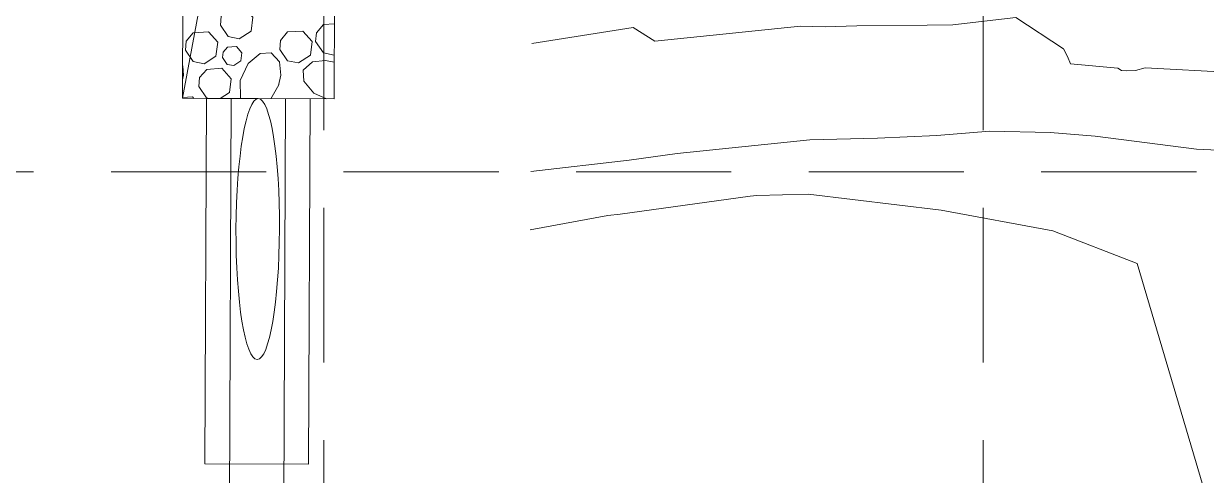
# Model space of a CAD drawing. Extents: x 33353 to 37237, y 80141 to 82571.
# Drawn here: x 36358 to 36466.7, y 82055.6 to 82097.1 of the extents above; entities that cross this region are included whole.
import ezdxf

# ---------------------------------------------------------------- set-up
doc = ezdxf.new("R2010")
doc.units = 0
doc.header["$MEASUREMENT"] = 0
doc.linetypes.add('HIDDEN', pattern=[0.375, 0.25, -0.125])
doc.layers.add('GRID', color=254, linetype='HIDDEN')
for name, color, linetype, lineweight in [('STRM-33', 7, 'Continuous', 0), ('STRM-42', 7, 'Continuous', 0), ('STRM-43', 7, 'Continuous', 0), ('TOPOSHD-6', 7, 'Continuous', 0)]:
    doc.layers.add(name, color=color, linetype=linetype, lineweight=lineweight)

msp = doc.modelspace()

# ---------------------------------------------------------------- linework, layer by layer
at = {"layer": 'GRID', "linetype": 'HIDDEN', "lineweight": 15, "ltscale": 57}
for p, q in [((36385.61, 82507.72), (36385.61, 80386.52)), ((36446.21, 82507.72), (36446.21, 80386.52)), ((33416.3, 82083.53), (37173.39, 82083.53))]:
    msp.add_line(p, q, dxfattribs=at)
at = {"layer": 'STRM-33', "color": 7, "linetype": 'Continuous', "lineweight": 0}
for p, q in [((36377.08, 82090.26), (36376.13, 81870.55)), ((36382.08, 82090.24), (36381.13, 81870.55))]:
    msp.add_line(p, q, dxfattribs=at)
at = {"layer": 'STRM-42', "color": 1, "linetype": 'Continuous', "lineweight": 0}
for p, q in [((36372.61, 82090.31), (36372.99, 82166.53)), ((36386.87, 82166.52), (36372.62, 82090.28)), ((36386.87, 82166.52), (36372.62, 82090.28)), ((36386.87, 82166.52), (36372.62, 82090.28)), ((36386.54, 82090.22), (36386.87, 82166.52)), ((36386.54, 82090.22), (36386.87, 82166.52)), ((36386.54, 82090.22), (36386.87, 82166.52)), ((36376.1, 82097), (36376.18, 82097.83)), ((36376.1, 82097), (36376.18, 82097.83)), ((36376.1, 82097), (36376.18, 82097.83)), ((36376.82, 82095.96), (36376.1, 82097)), ((36376.82, 82095.96), (36376.1, 82097)), ((36376.82, 82095.96), (36376.1, 82097)), ((36379.09, 82097.73), (36378.92, 82096.46)), ((36379.09, 82097.73), (36378.92, 82096.46)), ((36379.09, 82097.73), (36378.92, 82096.46)), ((36384.93, 82096.31), (36385.57, 82097.08)), ((36384.93, 82096.31), (36385.57, 82097.08)), ((36384.93, 82096.31), (36385.57, 82097.08)), ((36385.57, 82097.08), (36386.57, 82097.14)), ((36385.57, 82097.08), (36386.57, 82097.14)), ((36385.57, 82097.08), (36386.57, 82097.14)), ((36385.57, 82097.08), (36386.57, 82097.14)), ((36385.57, 82097.08), (36386.57, 82097.14)), ((36385.57, 82097.08), (36386.57, 82097.14)), ((36372.96, 82095.52), (36373.61, 82096.3)), ((36372.96, 82095.52), (36373.61, 82096.3)), ((36372.96, 82095.52), (36373.61, 82096.3)), ((36373.61, 82096.3), (36375, 82096.39)), ((36373.61, 82096.3), (36375, 82096.39)), ((36373.61, 82096.3), (36375, 82096.39)), ((36375, 82096.39), (36375.85, 82095.44)), ((36375, 82096.39), (36375.85, 82095.44)), ((36375, 82096.39), (36375.85, 82095.44)), ((36377.83, 82095.75), (36376.82, 82095.96)), ((36377.83, 82095.75), (36376.82, 82095.96)), ((36377.83, 82095.75), (36376.82, 82095.96)), ((36378.92, 82096.46), (36377.83, 82095.75)), ((36378.92, 82096.46), (36377.83, 82095.75)), ((36378.92, 82096.46), (36377.83, 82095.75)), ((36381.62, 82095.61), (36382.28, 82096.38)), ((36381.62, 82095.61), (36382.28, 82096.38)), ((36381.62, 82095.61), (36382.28, 82096.38)), ((36382.28, 82096.38), (36383.67, 82096.46)), ((36382.28, 82096.38), (36383.67, 82096.46)), ((36382.28, 82096.38), (36383.67, 82096.46)), ((36383.67, 82096.46), (36384.53, 82095.51)), ((36383.67, 82096.46), (36384.53, 82095.51)), ((36383.67, 82096.46), (36384.53, 82095.51)), ((36384.84, 82095.49), (36384.93, 82096.31)), ((36384.84, 82095.49), (36384.93, 82096.31)), ((36384.84, 82095.49), (36384.93, 82096.31)), ((36372.88, 82094.7), (36372.96, 82095.52)), ((36372.88, 82094.7), (36372.96, 82095.52)), ((36372.88, 82094.7), (36372.96, 82095.52)), ((36373.6, 82093.66), (36372.88, 82094.7)), ((36373.6, 82093.66), (36372.88, 82094.7)), ((36373.6, 82093.66), (36372.88, 82094.7)), ((36375.85, 82095.44), (36375.69, 82094.16)), ((36375.85, 82095.44), (36375.69, 82094.16)), ((36375.85, 82095.44), (36375.69, 82094.16)), ((36376.34, 82094.53), (36376.74, 82094.99)), ((36376.34, 82094.53), (36376.74, 82094.99)), ((36376.34, 82094.53), (36376.74, 82094.99)), ((36376.73, 82094.99), (36377.57, 82095.04)), ((36376.73, 82094.99), (36377.57, 82095.04)), ((36376.73, 82094.99), (36377.57, 82095.04)), ((36377.57, 82095.04), (36378.08, 82094.47)), ((36377.57, 82095.04), (36378.08, 82094.47)), ((36377.57, 82095.04), (36378.08, 82094.47)), ((36381.55, 82094.78), (36381.62, 82095.61)), ((36381.55, 82094.78), (36381.62, 82095.61)), ((36381.55, 82094.78), (36381.62, 82095.61)), ((36382.27, 82093.74), (36381.55, 82094.78)), ((36382.27, 82093.74), (36381.55, 82094.78)), ((36382.27, 82093.74), (36381.55, 82094.78)), ((36384.53, 82095.51), (36384.37, 82094.24)), ((36384.53, 82095.51), (36384.37, 82094.24)), ((36384.53, 82095.51), (36384.37, 82094.24)), ((36385.57, 82094.45), (36384.84, 82095.49)), ((36385.57, 82094.45), (36384.84, 82095.49)), ((36385.57, 82094.45), (36384.84, 82095.49)), ((36374.6, 82093.45), (36373.6, 82093.66)), ((36374.6, 82093.45), (36373.6, 82093.66)), ((36374.6, 82093.45), (36373.6, 82093.66)), ((36375.69, 82094.16), (36374.6, 82093.45)), ((36375.69, 82094.16), (36374.6, 82093.45)), ((36375.69, 82094.16), (36374.6, 82093.45)), ((36376.3, 82094.03), (36376.34, 82094.53)), ((36376.3, 82094.03), (36376.34, 82094.53)), ((36376.3, 82094.03), (36376.34, 82094.53)), ((36376.73, 82093.4), (36376.3, 82094.03)), ((36376.73, 82093.4), (36376.3, 82094.03)), ((36376.73, 82093.4), (36376.3, 82094.03)), ((36377.98, 82093.71), (36377.33, 82093.29)), ((36377.98, 82093.71), (36377.33, 82093.29)), ((36377.98, 82093.71), (36377.33, 82093.29)), ((36377.92, 82091.93), (36378.64, 82093.49)), ((36377.92, 82091.93), (36378.64, 82093.49)), ((36377.92, 82091.93), (36378.64, 82093.49)), ((36378.08, 82094.47), (36377.98, 82093.71)), ((36378.08, 82094.47), (36377.98, 82093.71)), ((36378.08, 82094.47), (36377.98, 82093.71)), ((36378.64, 82093.49), (36379.75, 82094.41)), ((36378.64, 82093.49), (36379.75, 82094.41)), ((36378.64, 82093.49), (36379.75, 82094.41)), ((36379.75, 82094.41), (36380.75, 82094.47)), ((36379.75, 82094.41), (36380.75, 82094.47)), ((36379.75, 82094.41), (36380.75, 82094.47)), ((36380.75, 82094.47), (36381.53, 82093.62)), ((36380.75, 82094.47), (36381.53, 82093.62)), ((36380.75, 82094.47), (36381.53, 82093.62)), ((36381.53, 82093.62), (36381.65, 82092.41)), ((36381.53, 82093.62), (36381.65, 82092.41)), ((36381.53, 82093.62), (36381.65, 82092.41)), ((36383.27, 82093.53), (36382.27, 82093.74)), ((36383.27, 82093.53), (36382.27, 82093.74)), ((36383.27, 82093.53), (36382.27, 82093.74)), ((36384.37, 82094.24), (36383.27, 82093.53)), ((36384.37, 82094.24), (36383.27, 82093.53)), ((36384.37, 82094.24), (36383.27, 82093.53)), ((36383.7, 82092.86), (36384.55, 82093.64)), ((36383.7, 82092.86), (36384.55, 82093.64)), ((36383.7, 82092.86), (36384.55, 82093.64)), ((36384.55, 82093.64), (36385.76, 82093.77)), ((36384.55, 82093.64), (36385.76, 82093.77)), ((36384.55, 82093.64), (36385.76, 82093.77)), ((36386.56, 82094.24), (36385.57, 82094.45)), ((36386.56, 82094.24), (36385.57, 82094.45)), ((36386.56, 82094.24), (36385.57, 82094.45)), ((36385.76, 82093.77), (36386.56, 82093.6)), ((36385.76, 82093.77), (36386.56, 82093.6)), ((36385.76, 82093.77), (36386.56, 82093.6)), ((36372.72, 82092.4), (36372.62, 82091.97)), ((36372.72, 82092.4), (36372.62, 82091.97)), ((36372.72, 82092.4), (36372.62, 82091.97)), ((36372.63, 82093.26), (36372.72, 82092.4)), ((36372.63, 82093.26), (36372.72, 82092.4)), ((36372.63, 82093.26), (36372.72, 82092.4)), ((36374.19, 82092.18), (36374.84, 82092.94)), ((36374.19, 82092.18), (36374.84, 82092.94)), ((36374.19, 82092.18), (36374.84, 82092.94)), ((36374.84, 82092.94), (36376.24, 82093.04)), ((36374.84, 82092.94), (36376.24, 82093.04)), ((36374.84, 82092.94), (36376.24, 82093.04)), ((36376.24, 82093.04), (36377.09, 82092.08)), ((36376.24, 82093.04), (36377.09, 82092.08)), ((36376.24, 82093.04), (36377.09, 82092.08)), ((36377.33, 82093.29), (36376.73, 82093.4)), ((36377.33, 82093.29), (36376.73, 82093.4)), ((36377.33, 82093.29), (36376.73, 82093.4)), ((36381.65, 82092.41), (36381.44, 82091.46)), ((36381.65, 82092.41), (36381.44, 82091.46)), ((36381.65, 82092.41), (36381.44, 82091.46)), ((36383.76, 82091.87), (36383.7, 82092.86)), ((36383.76, 82091.87), (36383.7, 82092.86)), ((36383.76, 82091.87), (36383.7, 82092.86)), ((36374.11, 82091.35), (36374.19, 82092.18)), ((36374.11, 82091.35), (36374.19, 82092.18)), ((36374.11, 82091.35), (36374.19, 82092.18)), ((36374.83, 82090.31), (36374.11, 82091.35)), ((36374.83, 82090.31), (36374.11, 82091.35)), ((36374.83, 82090.31), (36374.11, 82091.35)), ((36377.09, 82092.08), (36376.93, 82090.81)), ((36377.09, 82092.08), (36376.93, 82090.81)), ((36377.09, 82092.08), (36376.93, 82090.81)), ((36377.94, 82090.33), (36377.92, 82091.93)), ((36377.94, 82090.33), (36377.92, 82091.93)), ((36377.94, 82090.33), (36377.92, 82091.93)), ((36381.47, 82091.53), (36380.73, 82090.24)), ((36381.47, 82091.53), (36380.73, 82090.24)), ((36381.47, 82091.53), (36380.73, 82090.24)), ((36384.68, 82090.76), (36383.76, 82091.87)), ((36384.68, 82090.76), (36383.76, 82091.87)), ((36384.68, 82090.76), (36383.76, 82091.87)), ((36372.62, 82090.36), (36373.53, 82090.41)), ((36372.62, 82090.36), (36373.53, 82090.41)), ((36372.62, 82090.36), (36373.53, 82090.41)), ((36372.62, 82090.28), (36386.54, 82090.22)), ((36372.62, 82090.28), (36386.54, 82090.22)), ((36372.62, 82090.28), (36386.54, 82090.22)), ((36373.53, 82090.41), (36373.66, 82090.27)), ((36373.53, 82090.41), (36373.66, 82090.27)), ((36373.53, 82090.41), (36373.66, 82090.27)), ((36375.06, 82090.27), (36374.83, 82090.31)), ((36375.06, 82090.27), (36374.83, 82090.31)), ((36375.06, 82090.27), (36374.83, 82090.31)), ((36376.93, 82090.81), (36376.07, 82090.26)), ((36376.93, 82090.81), (36376.07, 82090.26)), ((36376.93, 82090.81), (36376.07, 82090.26)), ((36377.99, 82090.25), (36377.94, 82090.33)), ((36377.99, 82090.25), (36377.94, 82090.33)), ((36377.99, 82090.25), (36377.94, 82090.33)), ((36385.84, 82090.22), (36384.68, 82090.76)), ((36385.84, 82090.22), (36384.68, 82090.76)), ((36385.84, 82090.22), (36384.68, 82090.76))]:
    msp.add_line(p, q, dxfattribs=at)
at = {"layer": 'STRM-42', "color": 41, "linetype": 'Continuous', "lineweight": 0}
msp.add_line((36381.47, 82091.53), (36380.73, 82090.24), dxfattribs=at)
msp.add_line((36381.47, 82091.53), (36380.73, 82090.24), dxfattribs=at)
msp.add_line((36381.47, 82091.53), (36380.73, 82090.24), dxfattribs=at)
at = {"layer": 'STRM-42', "color": 1, "linetype": 'Continuous', "lineweight": 0}
for points in [[(36376.83, 82098.6), (36378.23, 82098.68), (36379.09, 82097.73), (36378.92, 82096.46), (36377.83, 82095.75), (36376.82, 82095.96), (36376.1, 82097), (36376.18, 82097.83), (36376.83, 82098.59)], [(36376.83, 82098.6), (36378.23, 82098.68), (36379.09, 82097.73), (36378.92, 82096.46), (36377.83, 82095.75), (36376.82, 82095.96), (36376.1, 82097), (36376.18, 82097.83), (36376.83, 82098.59)], [(36376.83, 82098.6), (36378.23, 82098.68), (36379.09, 82097.73), (36378.92, 82096.46), (36377.83, 82095.75), (36376.82, 82095.96), (36376.1, 82097), (36376.18, 82097.83), (36376.83, 82098.59)], [(36386.56, 82094.24), (36385.57, 82094.45), (36384.84, 82095.49), (36384.93, 82096.31), (36385.57, 82097.08)], [(36386.56, 82094.24), (36385.57, 82094.45), (36384.84, 82095.49), (36384.93, 82096.31), (36385.57, 82097.08)], [(36386.56, 82094.24), (36385.57, 82094.45), (36384.84, 82095.49), (36384.93, 82096.31), (36385.57, 82097.08)], [(36373.61, 82096.3), (36375, 82096.39), (36375.85, 82095.44), (36375.69, 82094.16), (36374.6, 82093.45), (36373.6, 82093.66), (36372.88, 82094.7), (36372.96, 82095.52), (36373.61, 82096.3)], [(36373.61, 82096.3), (36375, 82096.39), (36375.85, 82095.44), (36375.69, 82094.16), (36374.6, 82093.45), (36373.6, 82093.66), (36372.88, 82094.7), (36372.96, 82095.52), (36373.61, 82096.3)], [(36373.61, 82096.3), (36375, 82096.39), (36375.85, 82095.44), (36375.69, 82094.16), (36374.6, 82093.45), (36373.6, 82093.66), (36372.88, 82094.7), (36372.96, 82095.52), (36373.61, 82096.3)], [(36382.28, 82096.38), (36383.67, 82096.46), (36384.53, 82095.51), (36384.37, 82094.24), (36383.27, 82093.53), (36382.27, 82093.74), (36381.55, 82094.78), (36381.62, 82095.61), (36382.28, 82096.38)], [(36382.28, 82096.38), (36383.67, 82096.46), (36384.53, 82095.51), (36384.37, 82094.24), (36383.27, 82093.53), (36382.27, 82093.74), (36381.55, 82094.78), (36381.62, 82095.61), (36382.28, 82096.38)], [(36382.28, 82096.38), (36383.67, 82096.46), (36384.53, 82095.51), (36384.37, 82094.24), (36383.27, 82093.53), (36382.27, 82093.74), (36381.55, 82094.78), (36381.62, 82095.61), (36382.28, 82096.38)], [(36376.73, 82094.99), (36377.57, 82095.04), (36378.08, 82094.47), (36377.98, 82093.71), (36377.33, 82093.29), (36376.73, 82093.4), (36376.3, 82094.03), (36376.34, 82094.53), (36376.74, 82094.99)], [(36376.73, 82094.99), (36377.57, 82095.04), (36378.08, 82094.47), (36377.98, 82093.71), (36377.33, 82093.29), (36376.73, 82093.4), (36376.3, 82094.03), (36376.34, 82094.53), (36376.74, 82094.99)], [(36376.73, 82094.99), (36377.57, 82095.04), (36378.08, 82094.47), (36377.98, 82093.71), (36377.33, 82093.29), (36376.73, 82093.4), (36376.3, 82094.03), (36376.34, 82094.53), (36376.74, 82094.99)], [(36372.63, 82093.26), (36372.72, 82092.4), (36372.62, 82091.97)], [(36372.63, 82093.26), (36372.72, 82092.4), (36372.62, 82091.97)], [(36372.63, 82093.26), (36372.72, 82092.4), (36372.62, 82091.97)]]:
    msp.add_lwpolyline(points, dxfattribs=at)
at = {"layer": 'STRM-42', "color": 41, "linetype": 'Continuous', "lineweight": 0}
for points in [[(36377.99, 82090.25), (36377.94, 82090.33), (36377.92, 82091.93), (36378.64, 82093.49), (36379.75, 82094.41), (36380.75, 82094.47), (36381.53, 82093.62), (36381.65, 82092.41), (36381.44, 82091.46)], [(36377.99, 82090.25), (36377.94, 82090.33), (36377.92, 82091.93), (36378.64, 82093.49), (36379.75, 82094.41), (36380.75, 82094.47), (36381.53, 82093.62), (36381.65, 82092.41), (36381.44, 82091.46)], [(36377.99, 82090.25), (36377.94, 82090.33), (36377.92, 82091.93), (36378.64, 82093.49), (36379.75, 82094.41), (36380.75, 82094.47), (36381.53, 82093.62), (36381.65, 82092.41), (36381.44, 82091.46)], [(36385.84, 82090.22), (36384.68, 82090.76), (36383.76, 82091.87), (36383.7, 82092.86), (36384.55, 82093.64), (36385.76, 82093.77), (36386.56, 82093.6)], [(36385.84, 82090.22), (36384.68, 82090.76), (36383.76, 82091.87), (36383.7, 82092.86), (36384.55, 82093.64), (36385.76, 82093.77), (36386.56, 82093.6)], [(36385.84, 82090.22), (36384.68, 82090.76), (36383.76, 82091.87), (36383.7, 82092.86), (36384.55, 82093.64), (36385.76, 82093.77), (36386.56, 82093.6)], [(36375.06, 82090.27), (36374.83, 82090.31), (36374.11, 82091.35), (36374.19, 82092.18), (36374.84, 82092.94)], [(36375.06, 82090.27), (36374.83, 82090.31), (36374.11, 82091.35), (36374.19, 82092.18), (36374.84, 82092.94)], [(36375.06, 82090.27), (36374.83, 82090.31), (36374.11, 82091.35), (36374.19, 82092.18), (36374.84, 82092.94)], [(36374.84, 82092.94), (36376.24, 82093.04), (36377.09, 82092.08), (36376.93, 82090.81), (36376.07, 82090.26)], [(36374.84, 82092.94), (36376.24, 82093.04), (36377.09, 82092.08), (36376.93, 82090.81), (36376.07, 82090.26)], [(36374.84, 82092.94), (36376.24, 82093.04), (36377.09, 82092.08), (36376.93, 82090.81), (36376.07, 82090.26)], [(36372.62, 82090.36), (36373.53, 82090.41), (36373.66, 82090.27)], [(36372.62, 82090.36), (36373.53, 82090.41), (36373.66, 82090.27)], [(36372.62, 82090.36), (36373.53, 82090.41), (36373.66, 82090.27)]]:
    msp.add_lwpolyline(points, dxfattribs=at)
at = {"layer": 'STRM-43', "color": 7, "linetype": 'Continuous', "lineweight": 0}
for p, q in [((36374.67, 82056.67), (36374.81, 82090.27)), ((36374.81, 82090.27), (36384.35, 82090.23)), ((36384.2, 82056.63), (36384.35, 82090.23)), ((36384.2, 82056.63), (36374.67, 82056.67))]:
    msp.add_line(p, q, dxfattribs=at)
msp.add_ellipse((36379.53, 82078.25), major_axis=(-0.05, -12), ratio=0.166667, start_param=4.712389, end_param=10.995564, dxfattribs=at)
at = {"layer": 'TOPOSHD-6', "color": 43, "linetype": 'Continuous', "lineweight": 0}
for p, q in [((36414.05, 82096.79), (36404.72, 82095.33)), ((36416.04, 82095.52), (36414.05, 82096.79)), ((36429.41, 82096.91), (36416.04, 82095.52)), ((36431.67, 82096.84), (36429.41, 82096.91)), ((36434.59, 82096.93), (36431.67, 82096.84)), ((36441.07, 82097.01), (36434.59, 82096.93)), ((36443.42, 82097.05), (36441.07, 82097.01)), ((36449.22, 82097.7), (36443.42, 82097.05)), ((36453.59, 82094.82), (36449.22, 82097.7)), ((36453.95, 82094.11), (36453.59, 82094.82)), ((36454.24, 82093.44), (36453.95, 82094.11)), ((36458.58, 82093.05), (36454.24, 82093.44)), ((36458.91, 82092.83), (36458.58, 82093.05)), ((36459.34, 82092.8), (36458.91, 82092.83)), ((36460.22, 82092.85), (36459.34, 82092.8)), ((36461.09, 82093.07), (36460.22, 82092.85)), ((36470.8, 82092.58), (36461.09, 82093.07)), ((36446.81, 82087.27), (36441.95, 82086.87)), ((36452.36, 82087.12), (36446.81, 82087.27)), ((36456.49, 82086.8), (36452.36, 82087.12)), ((36430.27, 82086.46), (36418.07, 82085.19)), ((36436.5, 82086.62), (36430.27, 82086.46)), ((36441.95, 82086.87), (36436.5, 82086.62)), ((36465.81, 82085.6), (36456.49, 82086.8)), ((36418.07, 82085.19), (36413.68, 82084.58)), ((36472.45, 82085.29), (36465.81, 82085.6)), ((36413.68, 82084.58), (36404.63, 82083.54)), ((36424.78, 82081.29), (36412.83, 82079.62)), ((36425.39, 82081.35), (36424.78, 82081.29)), ((36430.12, 82081.47), (36425.39, 82081.35)), ((36442.34, 82079.99), (36430.12, 82081.47)), ((36411.72, 82079.49), (36404.58, 82078.19)), ((36412.83, 82079.62), (36411.72, 82079.49)), ((36452.6, 82078.09), (36442.34, 82079.99)), ((36460.36, 82075.08), (36452.6, 82078.09)), ((36466.42, 82054.59), (36460.36, 82075.08))]:
    msp.add_line(p, q, dxfattribs=at)

doc.saveas('drawing.dxf')
